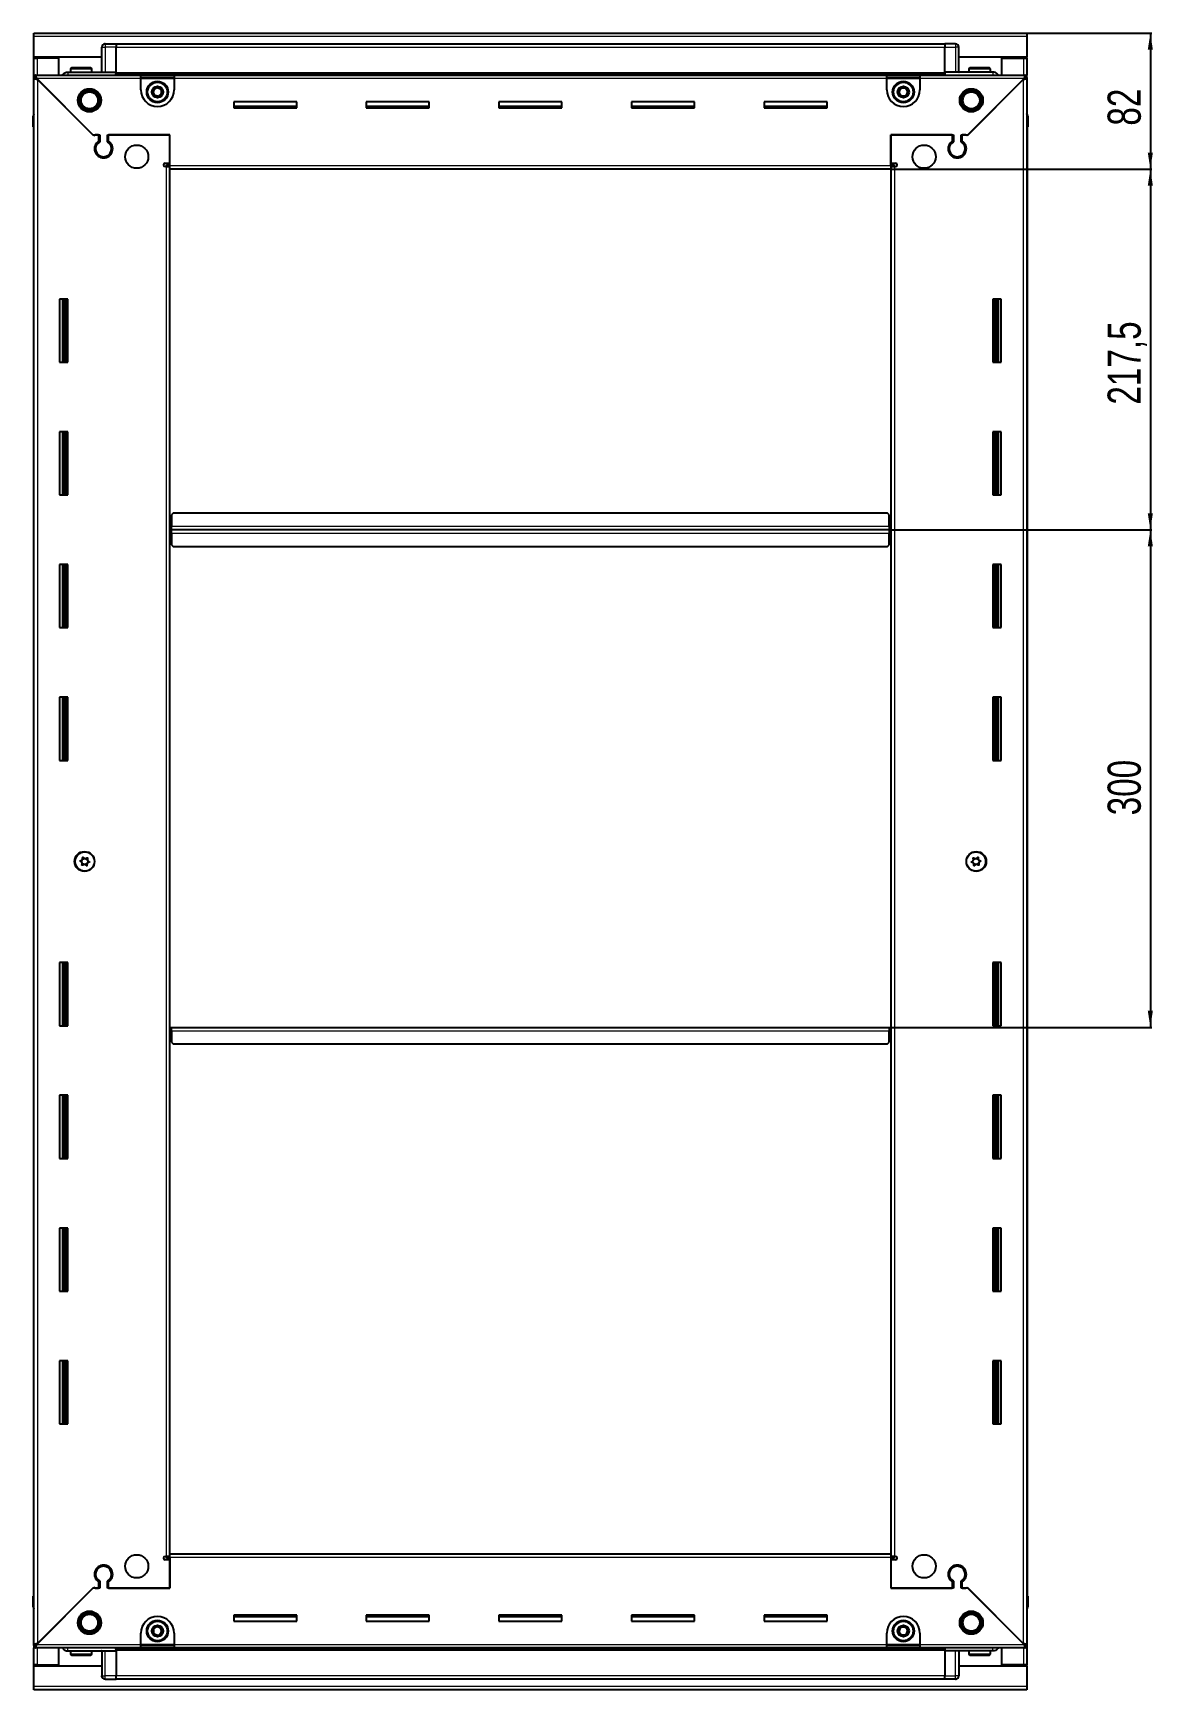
# Model space of a CAD drawing. Header units: millimetres. Extents: x 877 to 3916, y -934 to 1780.
# Drawn here: x 3241 to 3916, y 649 to 1648 of the extents above; entities that cross this region are included whole.
import ezdxf

# ---------------------------------------------------------------- set-up
doc = ezdxf.new("R2010")
doc.units = ezdxf.units.MM
doc.layers.add('FORMAT', color=7, linetype='Continuous')
doc.styles.add('SLDTEXTSTYLE0', font='TXT', dxfattribs={"width": 0.75})
doc.dimstyles.new('SLDDIMSTYLE0', dxfattribs={"dimtxt": 20, "dimasz": 10, "dimexe": 0, "dimexo": 0.0625, "dimgap": 5, "dimtad": 2, "dimdec": 1, "dimrnd": 1e-09, "dimzin": 12, "dimdsep": 46, "dimtxsty": 'SLDTEXTSTYLE0', "dimsah": 1, "dimcen": 0.09, "dimadec": 0, "dimazin": 3, "dimtfac": 1, "dimtofl": 0, "dimtmove": 0, "dimatfit": 3, "dimfxl": 0, "dimfrac": 2, "dimtolj": 1, "dimtzin": 12, "dimarcsym": 0})

# ---------------------------------------------------------------- blocks, each defined once
blk = doc.blocks.new('_D_6')
at = {"layer": 'FORMAT'}
for p, q in [((3840.02, 1647.66), (3915.51, 1647.66)), ((3914.51, 1647.66), (3914.51, 1565.66)), ((3758.02, 1565.66), (3915.51, 1565.66))]:
    blk.add_line(p, q, dxfattribs=at)
for points in [[(3914.51, 1647.66), (3912.97, 1637.66), (3916.05, 1637.66)], [(3914.51, 1565.66), (3916.05, 1575.66), (3912.97, 1575.66)]]:
    blk.add_solid(points, dxfattribs=at)
at = {"layer": 'FORMAT', "insert": (3888.73, 1591.88), "char_height": 20, "attachment_point": 1, "rotation": 90, "style": 'SLDTEXTSTYLE0'}
blk.add_mtext('82', dxfattribs=at)
blk = doc.blocks.new('_D_7')
at = {"layer": 'FORMAT'}
for p, q in [((3758.02, 1565.66), (3915.51, 1565.66)), ((3914.51, 1565.66), (3914.51, 1348.16)), ((3757.02, 1348.16), (3915.51, 1348.16))]:
    blk.add_line(p, q, dxfattribs=at)
for points in [[(3914.51, 1565.66), (3912.97, 1555.66), (3916.05, 1555.66)], [(3914.51, 1348.16), (3916.05, 1358.16), (3912.97, 1358.16)]]:
    blk.add_solid(points, dxfattribs=at)
at = {"layer": 'FORMAT', "insert": (3888.73, 1423.66), "char_height": 20, "attachment_point": 1, "rotation": 90, "style": 'SLDTEXTSTYLE0'}
blk.add_mtext('217,5', dxfattribs=at)
blk = doc.blocks.new('_D_8')
at = {"layer": 'FORMAT'}
for p, q in [((3757.02, 1348.16), (3915.51, 1348.16)), ((3914.51, 1348.16), (3914.51, 1048.16)), ((3757.02, 1048.16), (3915.51, 1048.16))]:
    blk.add_line(p, q, dxfattribs=at)
for points in [[(3914.51, 1348.16), (3912.97, 1338.16), (3916.05, 1338.16)], [(3914.51, 1048.16), (3916.05, 1058.16), (3912.97, 1058.16)]]:
    blk.add_solid(points, dxfattribs=at)
at = {"layer": 'FORMAT', "insert": (3888.73, 1175.99), "char_height": 20, "attachment_point": 1, "rotation": 90, "style": 'SLDTEXTSTYLE0'}
blk.add_mtext('300', dxfattribs=at)

msp = doc.modelspace()

# ---------------------------------------------------------------- linework, layer by layer
at = {"color": 7, "linetype": 'Continuous', "lineweight": 25}
for p, q in [((3241.01, 1647.66), (3840.01, 1647.66)), ((3241.01, 1645.56), (3241.01, 1647.66)), ((3241.01, 1633.16), (3241.01, 1645.56)), ((3282.01, 1624.16), (3282.01, 1639.16)), ((3282.68, 1640.66), (3282.68, 1640.66)), ((3284.01, 1641.16), (3290.51, 1641.16)), ((3284.01, 1641.16), (3290.51, 1641.16)), ((3290.51, 1641.16), (3290.51, 1641.16)), ((3290.51, 1641.16), (3290.51, 1641.16)), ((3290.51, 1641.16), (3290.51, 1639.16)), ((3790.51, 1641.01), (3290.51, 1641.01)), ((3290.51, 1624.16), (3290.51, 1639.16)), ((3790.51, 1641.16), (3790.51, 1641.16)), ((3797.01, 1641.16), (3790.51, 1641.16)), ((3797.01, 1641.16), (3790.51, 1641.16)), ((3790.51, 1641.16), (3790.51, 1639.16)), ((3790.51, 1624.16), (3790.51, 1639.16)), ((3799.01, 1639.16), (3799.01, 1639.16)), ((3799.01, 1624.16), (3799.01, 1639.16)), ((3840.01, 1647.66), (3840.01, 1645.56)), ((3840.01, 1645.56), (3840.01, 1633.16)), ((3282.01, 1633.16), (3241.01, 1633.16)), ((3241.01, 1632.66), (3241.01, 1633.16)), ((3241.01, 1622.41), (3241.01, 1632.66)), ((3241.01, 1632.66), (3243.11, 1632.66)), ((3242.51, 1632.66), (3242.51, 1633.16)), ((3256.01, 1632.66), (3243.11, 1632.66)), ((3256.01, 1622.41), (3256.01, 1632.66)), ((3840.01, 1633.16), (3799.01, 1633.16)), ((3825.01, 1622.41), (3825.01, 1632.66)), ((3825.01, 1632.66), (3837.91, 1632.66)), ((3837.91, 1632.66), (3840.01, 1632.66)), ((3838.51, 1632.66), (3838.51, 1633.16)), ((3840.01, 1632.66), (3840.01, 1633.16)), ((3840.01, 1632.66), (3840.01, 1622.41)), ((3241.01, 1620.91), (3241.01, 1622.41)), ((3241.01, 1622.41), (3242.01, 1622.41)), ((3241.01, 1620.41), (3241.01, 1620.91)), ((3241.01, 1620.91), (3242.01, 1620.91)), ((3241.01, 675.91), (3241.01, 1620.41)), ((3242.51, 1620.41), (3241.01, 1620.41)), ((3242.01, 1622.41), (3305.51, 1622.41)), ((3242.01, 1620.91), (3242.01, 1622.41)), ((3242.61, 1620.31), (3276.51, 1586.41)), ((3277.21, 1585.71), (3243.11, 1619.81)), ((3261.51, 1624.16), (3290.51, 1624.16)), ((3263.01, 1626.06), (3263.01, 1624.16)), ((3263.81, 1626.86), (3275.21, 1626.86)), ((3276.01, 1624.16), (3276.01, 1626.06)), ((3290.43, 1622.41), (3290.51, 1624.13)), ((3290.51, 1624.16), (3290.51, 1623.66)), ((3290.51, 1623.01), (3790.51, 1623.01)), ((3305.51, 1620.31), (3305.51, 1622.41)), ((3305.51, 1622.41), (3325.51, 1622.41)), ((3305.51, 1620.91), (3325.51, 1620.91)), ((3305.51, 1613.41), (3305.51, 1620.31)), ((3325.51, 1622.41), (3755.51, 1622.41)), ((3325.51, 1622.41), (3325.51, 1620.31)), ((3325.51, 1620.31), (3325.51, 1613.41)), ((3755.51, 1620.31), (3755.51, 1622.41)), ((3755.51, 1622.41), (3775.51, 1622.41)), ((3755.51, 1620.91), (3775.51, 1620.91)), ((3755.51, 1613.41), (3755.51, 1620.31)), ((3775.51, 1622.41), (3839.01, 1622.41)), ((3775.51, 1622.41), (3775.51, 1620.31)), ((3775.51, 1620.31), (3775.51, 1613.41)), ((3790.51, 1624.16), (3790.51, 1623.66)), ((3819.51, 1624.16), (3790.51, 1624.16)), ((3790.51, 1624.13), (3790.58, 1622.41)), ((3792.01, 1624.09), (3792.01, 1624.16)), ((3837.91, 1619.81), (3803.81, 1585.71)), ((3804.51, 1586.41), (3838.41, 1620.31)), ((3805.01, 1626.06), (3805.01, 1624.16)), ((3805.81, 1626.86), (3817.21, 1626.86)), ((3818.01, 1624.16), (3818.01, 1626.06)), ((3838.51, 1620.41), (3840.01, 1620.41)), ((3839.01, 1620.91), (3839.01, 1622.41)), ((3839.01, 1622.41), (3840.01, 1622.41)), ((3839.01, 1620.91), (3840.01, 1620.91)), ((3840.01, 1620.91), (3840.01, 1622.41)), ((3840.01, 1620.91), (3840.01, 1620.41)), ((3840.01, 1620.41), (3840.01, 675.91)), ((3399.51, 1606.16), (3361.51, 1606.16)), ((3361.51, 1606.16), (3361.51, 1602.66)), ((3399.51, 1603.41), (3361.51, 1603.41)), ((3361.51, 1602.66), (3399.51, 1602.66)), ((3399.51, 1602.66), (3399.51, 1606.16)), ((3479.51, 1606.16), (3441.51, 1606.16)), ((3441.51, 1606.16), (3441.51, 1602.66)), ((3479.51, 1603.41), (3441.51, 1603.41)), ((3441.51, 1602.66), (3479.51, 1602.66)), ((3479.51, 1602.66), (3479.51, 1606.16)), ((3559.51, 1606.16), (3521.51, 1606.16)), ((3521.51, 1606.16), (3521.51, 1602.66)), ((3559.51, 1603.41), (3521.51, 1603.41)), ((3521.51, 1602.66), (3559.51, 1602.66)), ((3559.51, 1602.66), (3559.51, 1606.16)), ((3639.51, 1606.16), (3601.51, 1606.16)), ((3601.51, 1606.16), (3601.51, 1602.66)), ((3639.51, 1603.41), (3601.51, 1603.41)), ((3601.51, 1602.66), (3639.51, 1602.66)), ((3639.51, 1602.66), (3639.51, 1606.16)), ((3719.51, 1606.16), (3681.51, 1606.16)), ((3681.51, 1606.16), (3681.51, 1602.66)), ((3719.51, 1603.41), (3681.51, 1603.41)), ((3681.51, 1602.66), (3719.51, 1602.66)), ((3719.51, 1602.66), (3719.51, 1606.16)), ((3840.01, 1598.98), (3840.01, 1598.98)), ((3240.51, 1597.66), (3240.51, 1591.16)), ((3240.51, 1591.16), (3240.51, 1597.66)), ((3240.51, 1591.16), (3240.51, 1591.16)), ((3241.01, 1591.16), (3240.51, 1591.16)), ((3240.66, 1591.16), (3240.66, 705.16)), ((3840.01, 1591.16), (3840.51, 1591.16)), ((3840.36, 705.16), (3840.36, 1591.16)), ((3840.51, 1597.66), (3840.51, 1591.16)), ((3840.51, 1591.16), (3840.51, 1597.66)), ((3840.51, 1591.16), (3840.51, 1591.16)), ((3840.51, 1591.16), (3840.51, 1591.16)), ((3276.51, 1586.41), (3280.71, 1586.41)), ((3277.91, 1586.41), (3277.21, 1585.71)), ((3280.01, 1586.41), (3277.91, 1586.41)), ((3280.01, 1586.41), (3280.01, 1582.52)), ((3280.71, 1586.41), (3280.71, 1582.12)), ((3285.31, 1586.41), (3323.01, 1586.41)), ((3285.31, 1582.12), (3285.31, 1586.41)), ((3286.01, 1582.52), (3286.01, 1586.41)), ((3323.01, 1586.41), (3286.01, 1586.41)), ((3323.01, 1567.76), (3323.01, 1586.41)), ((3323.01, 1569.16), (3323.01, 1586.41)), ((3758.01, 1586.41), (3795.71, 1586.41)), ((3758.01, 1567.76), (3758.01, 1586.41)), ((3758.01, 1586.41), (3758.01, 1569.16)), ((3795.01, 1586.41), (3758.01, 1586.41)), ((3795.01, 1586.41), (3795.01, 1582.52)), ((3795.71, 1586.41), (3795.71, 1582.12)), ((3800.31, 1586.41), (3804.51, 1586.41)), ((3800.31, 1582.12), (3800.31, 1586.41)), ((3803.11, 1586.41), (3801.01, 1586.41)), ((3801.01, 1582.52), (3801.01, 1586.41)), ((3803.81, 1585.71), (3803.11, 1586.41)), ((3281.01, 1573.55), (3281.01, 1572.79)), ((3320.16, 1569.16), (3323.01, 1569.16)), ((3758.01, 1569.16), (3760.86, 1569.16)), ((3800.01, 1573.55), (3800.01, 1572.79)), ((3320.91, 1567.16), (3320.16, 1567.16)), ((3320.91, 1567.16), (3323.01, 1567.16)), ((3323.01, 1568.16), (3321.01, 1568.16)), ((3321.01, 1568.16), (3321.01, 1567.16)), ((3323.01, 1565.66), (3323.01, 1567.76)), ((3758.01, 1565.66), (3323.01, 1565.66)), ((3323.01, 730.66), (3323.01, 1565.66)), ((3760.01, 1568.16), (3758.01, 1568.16)), ((3758.01, 1567.76), (3758.01, 1565.66)), ((3758.01, 1567.16), (3760.11, 1567.16)), ((3758.01, 1565.66), (3758.01, 730.66)), ((3760.01, 1567.16), (3760.01, 1568.16)), ((3760.86, 1567.16), (3760.11, 1567.16)), ((3261.51, 1487.16), (3256.51, 1487.16)), ((3256.51, 1487.16), (3256.51, 1449.16)), ((3258.66, 1449.16), (3258.66, 1487.16)), ((3260.45, 1449.16), (3260.45, 1487.16)), ((3260.48, 1449.16), (3260.48, 1487.16)), ((3261.51, 1449.16), (3261.51, 1487.16)), ((3819.51, 1487.16), (3819.51, 1449.16)), ((3824.51, 1487.16), (3819.51, 1487.16)), ((3820.53, 1487.16), (3820.53, 1449.16)), ((3820.56, 1487.16), (3820.56, 1449.16)), ((3822.36, 1487.16), (3822.36, 1449.16)), ((3824.51, 1449.16), (3824.51, 1487.16)), ((3256.51, 1449.16), (3261.51, 1449.16)), ((3819.51, 1449.16), (3824.51, 1449.16)), ((3261.51, 1407.16), (3256.51, 1407.16)), ((3256.51, 1407.16), (3256.51, 1369.16)), ((3258.66, 1369.16), (3258.66, 1407.16)), ((3260.45, 1369.16), (3260.45, 1407.16)), ((3260.48, 1369.16), (3260.48, 1407.16)), ((3261.51, 1369.16), (3261.51, 1407.16)), ((3819.51, 1407.16), (3819.51, 1369.16)), ((3824.51, 1407.16), (3819.51, 1407.16)), ((3820.53, 1407.16), (3820.53, 1369.16)), ((3820.56, 1407.16), (3820.56, 1369.16)), ((3822.36, 1407.16), (3822.36, 1369.16)), ((3824.51, 1369.16), (3824.51, 1407.16)), ((3256.51, 1369.16), (3261.51, 1369.16)), ((3819.51, 1369.16), (3824.51, 1369.16)), ((3324.01, 1351.01), (3323.76, 1351.01)), ((3323.76, 1351.01), (3323.76, 1348.16)), ((3325.01, 1358.16), (3324.01, 1357.16)), ((3324.01, 1357.16), (3324.01, 1350.26)), ((3324.01, 1348.16), (3324.01, 1350.26)), ((3756.01, 1358.16), (3325.01, 1358.16)), ((3757.01, 1357.16), (3756.01, 1358.16)), ((3757.01, 1350.26), (3757.01, 1357.16)), ((3757.26, 1351.01), (3757.01, 1351.01)), ((3757.01, 1350.26), (3757.01, 1348.16)), ((3757.26, 1348.16), (3757.26, 1351.01)), ((3323.76, 1348.16), (3323.01, 1348.16)), ((3323.76, 1348.16), (3323.76, 1345.31)), ((3323.76, 1345.31), (3324.01, 1345.31)), ((3324.01, 1346.06), (3324.01, 1348.16)), ((3757.01, 1348.16), (3324.01, 1348.16)), ((3324.01, 1346.06), (3324.01, 1339.16)), ((3324.01, 1339.16), (3325.01, 1338.16)), ((3756.01, 1338.16), (3757.01, 1339.16)), ((3757.01, 1348.16), (3757.01, 1346.06)), ((3757.01, 1339.16), (3757.01, 1346.06)), ((3757.01, 1345.31), (3757.26, 1345.31)), ((3757.26, 1345.31), (3757.26, 1348.16)), ((3758.01, 1348.16), (3757.26, 1348.16)), ((3325.01, 1338.16), (3756.01, 1338.16)), ((3261.51, 1327.16), (3256.51, 1327.16)), ((3256.51, 1327.16), (3256.51, 1289.16)), ((3258.66, 1289.16), (3258.66, 1327.16)), ((3260.45, 1289.16), (3260.45, 1327.16)), ((3260.48, 1289.16), (3260.48, 1327.16)), ((3261.51, 1289.16), (3261.51, 1327.16)), ((3819.51, 1327.16), (3819.51, 1289.16)), ((3824.51, 1327.16), (3819.51, 1327.16)), ((3820.53, 1327.16), (3820.53, 1289.16)), ((3820.56, 1327.16), (3820.56, 1289.16)), ((3822.36, 1327.16), (3822.36, 1289.16)), ((3824.51, 1289.16), (3824.51, 1327.16)), ((3256.51, 1289.16), (3261.51, 1289.16)), ((3819.51, 1289.16), (3824.51, 1289.16)), ((3261.51, 1247.16), (3256.51, 1247.16)), ((3256.51, 1247.16), (3256.51, 1209.16)), ((3258.66, 1209.16), (3258.66, 1247.16)), ((3260.45, 1209.16), (3260.45, 1247.16)), ((3260.48, 1209.16), (3260.48, 1247.16)), ((3261.51, 1209.16), (3261.51, 1247.16)), ((3819.51, 1247.16), (3819.51, 1209.16)), ((3824.51, 1247.16), (3819.51, 1247.16)), ((3820.53, 1247.16), (3820.53, 1209.16)), ((3820.56, 1247.16), (3820.56, 1209.16)), ((3822.36, 1247.16), (3822.36, 1209.16)), ((3824.51, 1209.16), (3824.51, 1247.16)), ((3256.51, 1209.16), (3261.51, 1209.16)), ((3819.51, 1209.16), (3824.51, 1209.16)), ((3261.51, 1087.16), (3256.51, 1087.16)), ((3256.51, 1087.16), (3256.51, 1049.16)), ((3258.66, 1049.16), (3258.66, 1087.16)), ((3260.45, 1049.16), (3260.45, 1087.16)), ((3260.48, 1049.16), (3260.48, 1087.16)), ((3261.51, 1049.16), (3261.51, 1087.16)), ((3819.51, 1087.16), (3819.51, 1049.16)), ((3824.51, 1087.16), (3819.51, 1087.16)), ((3820.53, 1087.16), (3820.53, 1049.16)), ((3820.56, 1087.16), (3820.56, 1049.16)), ((3822.36, 1087.16), (3822.36, 1049.16)), ((3824.51, 1049.16), (3824.51, 1087.16)), ((3256.51, 1049.16), (3261.51, 1049.16)), ((3819.51, 1049.16), (3824.51, 1049.16)), ((3323.01, 1048.16), (3323.76, 1048.16)), ((3323.76, 1048.16), (3323.76, 1045.31)), ((3323.76, 1045.31), (3324.01, 1045.31)), ((3324.01, 1048.16), (3757.01, 1048.16)), ((3324.01, 1046.06), (3324.01, 1048.16)), ((3324.01, 1046.06), (3324.01, 1039.16)), ((3324.01, 1039.16), (3325.01, 1038.16)), ((3756.01, 1038.16), (3757.01, 1039.16)), ((3757.01, 1048.16), (3757.01, 1046.06)), ((3757.01, 1039.16), (3757.01, 1046.06)), ((3757.01, 1045.31), (3757.26, 1045.31)), ((3757.26, 1045.31), (3757.26, 1048.16)), ((3757.26, 1048.16), (3758.01, 1048.16)), ((3325.01, 1038.16), (3756.01, 1038.16)), ((3261.51, 1007.16), (3256.51, 1007.16)), ((3256.51, 1007.16), (3256.51, 969.16)), ((3258.66, 969.16), (3258.66, 1007.16)), ((3260.45, 969.16), (3260.45, 1007.16)), ((3260.48, 969.16), (3260.48, 1007.16)), ((3261.51, 969.16), (3261.51, 1007.16)), ((3819.51, 1007.16), (3819.51, 969.16)), ((3824.51, 1007.16), (3819.51, 1007.16)), ((3820.53, 1007.16), (3820.53, 969.16)), ((3820.56, 1007.16), (3820.56, 969.16)), ((3822.36, 1007.16), (3822.36, 969.16)), ((3824.51, 969.16), (3824.51, 1007.16)), ((3256.51, 969.16), (3261.51, 969.16)), ((3819.51, 969.16), (3824.51, 969.16)), ((3261.51, 927.16), (3256.51, 927.16)), ((3256.51, 927.16), (3256.51, 889.16)), ((3258.66, 889.16), (3258.66, 927.16)), ((3260.45, 889.16), (3260.45, 927.16)), ((3260.48, 889.16), (3260.48, 927.16)), ((3261.51, 889.16), (3261.51, 927.16)), ((3819.51, 927.16), (3819.51, 889.16)), ((3824.51, 927.16), (3819.51, 927.16)), ((3820.53, 927.16), (3820.53, 889.16)), ((3820.56, 927.16), (3820.56, 889.16)), ((3822.36, 927.16), (3822.36, 889.16)), ((3824.51, 889.16), (3824.51, 927.16)), ((3256.51, 889.16), (3261.51, 889.16)), ((3819.51, 889.16), (3824.51, 889.16)), ((3261.51, 847.16), (3256.51, 847.16)), ((3256.51, 847.16), (3256.51, 809.16)), ((3258.66, 809.16), (3258.66, 847.16)), ((3260.45, 809.16), (3260.45, 847.16)), ((3260.48, 809.16), (3260.48, 847.16)), ((3261.51, 809.16), (3261.51, 847.16)), ((3819.51, 847.16), (3819.51, 809.16)), ((3824.51, 847.16), (3819.51, 847.16)), ((3820.53, 847.16), (3820.53, 809.16)), ((3820.56, 847.16), (3820.56, 809.16)), ((3822.36, 847.16), (3822.36, 809.16)), ((3824.51, 809.16), (3824.51, 847.16)), ((3256.51, 809.16), (3261.51, 809.16)), ((3819.51, 809.16), (3824.51, 809.16)), ((3323.01, 728.56), (3323.01, 730.66)), ((3323.01, 730.66), (3758.01, 730.66)), ((3758.01, 730.66), (3758.01, 728.56)), ((3281.01, 723.53), (3281.01, 722.77)), ((3320.16, 729.16), (3320.91, 729.16)), ((3323.01, 727.16), (3320.16, 727.16)), ((3323.01, 729.16), (3320.91, 729.16)), ((3321.01, 729.16), (3321.01, 728.16)), ((3321.01, 728.16), (3323.01, 728.16)), ((3323.01, 728.56), (3323.01, 709.91)), ((3323.01, 709.91), (3323.01, 727.16)), ((3760.11, 729.16), (3758.01, 729.16)), ((3758.01, 728.56), (3758.01, 709.91)), ((3758.01, 728.16), (3760.01, 728.16)), ((3758.01, 727.16), (3758.01, 709.91)), ((3760.86, 727.16), (3758.01, 727.16)), ((3760.01, 728.16), (3760.01, 729.16)), ((3760.11, 729.16), (3760.86, 729.16)), ((3800.01, 723.53), (3800.01, 722.77)), ((3276.51, 709.91), (3242.61, 676.01)), ((3243.11, 676.51), (3277.21, 710.61)), ((3280.71, 709.91), (3276.51, 709.91)), ((3277.21, 710.61), (3277.91, 709.91)), ((3277.91, 709.91), (3280.01, 709.91)), ((3280.01, 713.8), (3280.01, 709.91)), ((3280.71, 714.2), (3280.71, 709.91)), ((3285.31, 709.91), (3285.31, 714.2)), ((3323.01, 709.91), (3285.31, 709.91)), ((3286.01, 709.91), (3286.01, 713.8)), ((3286.01, 709.91), (3323.01, 709.91)), ((3795.71, 709.91), (3758.01, 709.91)), ((3758.01, 709.91), (3795.01, 709.91)), ((3795.01, 713.8), (3795.01, 709.91)), ((3795.71, 714.2), (3795.71, 709.91)), ((3800.31, 709.91), (3800.31, 714.2)), ((3804.51, 709.91), (3800.31, 709.91)), ((3801.01, 709.91), (3801.01, 713.8)), ((3801.01, 709.91), (3803.11, 709.91)), ((3803.11, 709.91), (3803.81, 710.61)), ((3803.81, 710.61), (3837.91, 676.51)), ((3838.41, 676.01), (3804.51, 709.91)), ((3240.51, 705.16), (3240.51, 705.16)), ((3240.51, 698.66), (3240.51, 705.16)), ((3240.51, 705.16), (3240.51, 705.16)), ((3240.51, 705.16), (3240.51, 698.66)), ((3241.01, 705.16), (3240.51, 705.16)), ((3840.01, 705.16), (3840.51, 705.16)), ((3840.51, 705.16), (3840.51, 705.16)), ((3840.51, 698.66), (3840.51, 705.16)), ((3840.51, 705.16), (3840.51, 698.66)), ((3241.01, 697.34), (3241.01, 697.34)), ((3399.51, 693.66), (3361.51, 693.66)), ((3361.51, 693.66), (3361.51, 690.16)), ((3361.51, 692.91), (3399.51, 692.91)), ((3361.51, 690.16), (3399.51, 690.16)), ((3399.51, 690.16), (3399.51, 693.66)), ((3479.51, 693.66), (3441.51, 693.66)), ((3441.51, 693.66), (3441.51, 690.16)), ((3441.51, 692.91), (3479.51, 692.91)), ((3441.51, 690.16), (3479.51, 690.16)), ((3479.51, 690.16), (3479.51, 693.66)), ((3559.51, 693.66), (3521.51, 693.66)), ((3521.51, 693.66), (3521.51, 690.16)), ((3521.51, 692.91), (3559.51, 692.91)), ((3521.51, 690.16), (3559.51, 690.16)), ((3559.51, 690.16), (3559.51, 693.66)), ((3639.51, 693.66), (3601.51, 693.66)), ((3601.51, 693.66), (3601.51, 690.16)), ((3601.51, 692.91), (3639.51, 692.91)), ((3601.51, 690.16), (3639.51, 690.16)), ((3639.51, 690.16), (3639.51, 693.66)), ((3719.51, 693.66), (3681.51, 693.66)), ((3681.51, 693.66), (3681.51, 690.16)), ((3681.51, 692.91), (3719.51, 692.91)), ((3681.51, 690.16), (3719.51, 690.16)), ((3719.51, 690.16), (3719.51, 693.66)), ((3305.51, 676.01), (3305.51, 682.91)), ((3325.51, 682.91), (3325.51, 676.01)), ((3755.51, 676.01), (3755.51, 682.91)), ((3775.51, 682.91), (3775.51, 676.01)), ((3241.01, 675.41), (3241.01, 675.91)), ((3242.51, 675.91), (3241.01, 675.91)), ((3241.01, 675.41), (3241.01, 673.91)), ((3242.01, 675.41), (3241.01, 675.41)), ((3241.01, 663.66), (3241.01, 673.91)), ((3242.01, 673.91), (3241.01, 673.91)), ((3242.01, 675.41), (3242.01, 673.91)), ((3305.51, 673.91), (3242.01, 673.91)), ((3256.01, 663.66), (3256.01, 673.91)), ((3261.51, 672.16), (3290.51, 672.16)), ((3263.01, 672.16), (3263.01, 670.26)), ((3267.58, 669.46), (3263.81, 669.46)), ((3275.21, 669.46), (3267.58, 669.46)), ((3276.01, 670.26), (3276.01, 672.16)), ((3282.01, 672.16), (3282.01, 657.16)), ((3289.01, 672.22), (3289.01, 672.16)), ((3290.51, 672.19), (3290.43, 673.91)), ((3790.51, 673.31), (3290.51, 673.31)), ((3290.51, 672.16), (3290.51, 672.66)), ((3290.51, 672.16), (3290.51, 657.16)), ((3305.51, 673.91), (3305.51, 676.01)), ((3325.51, 675.41), (3305.51, 675.41)), ((3325.51, 673.91), (3305.51, 673.91)), ((3325.51, 676.01), (3325.51, 673.91)), ((3755.51, 673.91), (3325.51, 673.91)), ((3755.51, 673.91), (3755.51, 676.01)), ((3775.51, 675.41), (3755.51, 675.41)), ((3775.51, 673.91), (3755.51, 673.91)), ((3775.51, 676.01), (3775.51, 673.91)), ((3839.01, 673.91), (3775.51, 673.91)), ((3790.58, 673.91), (3790.51, 672.19)), ((3790.51, 672.16), (3790.51, 672.66)), ((3819.51, 672.16), (3790.51, 672.16)), ((3790.51, 672.16), (3790.51, 657.16)), ((3799.01, 672.16), (3799.01, 657.16)), ((3805.01, 672.16), (3805.01, 670.26)), ((3812.8, 669.46), (3805.81, 669.46)), ((3817.21, 669.46), (3812.8, 669.46)), ((3818.01, 670.26), (3818.01, 672.16)), ((3825.01, 663.66), (3825.01, 673.91)), ((3838.51, 675.91), (3840.01, 675.91)), ((3839.01, 675.41), (3839.01, 673.91)), ((3840.01, 675.41), (3839.01, 675.41)), ((3840.01, 673.91), (3839.01, 673.91)), ((3840.01, 675.91), (3840.01, 675.41)), ((3840.01, 675.41), (3840.01, 673.91)), ((3840.01, 673.91), (3840.01, 663.66)), ((3243.11, 663.66), (3241.01, 663.66)), ((3241.01, 663.16), (3241.01, 663.66)), ((3241.01, 650.76), (3241.01, 663.16)), ((3241.01, 663.16), (3282.01, 663.16)), ((3242.51, 663.16), (3242.51, 663.66)), ((3243.11, 663.66), (3256.01, 663.66)), ((3799.01, 663.16), (3840.01, 663.16)), ((3837.91, 663.66), (3825.01, 663.66)), ((3840.01, 663.66), (3837.91, 663.66)), ((3838.51, 663.16), (3838.51, 663.66)), ((3840.01, 663.16), (3840.01, 663.66)), ((3840.01, 663.16), (3840.01, 650.76)), ((3241.01, 648.66), (3241.01, 650.76)), ((3282.01, 657.16), (3282.01, 657.16)), ((3284.01, 655.16), (3290.51, 655.16)), ((3284.01, 655.16), (3290.51, 655.16)), ((3290.51, 655.16), (3290.51, 657.16)), ((3290.51, 655.31), (3790.51, 655.31)), ((3290.51, 655.16), (3290.51, 655.16)), ((3790.51, 655.16), (3790.51, 657.16)), ((3790.51, 655.16), (3790.51, 655.16)), ((3797.01, 655.16), (3790.51, 655.16)), ((3790.51, 655.16), (3790.51, 655.16)), ((3797.01, 655.16), (3790.51, 655.16)), ((3798.33, 655.66), (3798.33, 655.66)), ((3840.01, 650.76), (3840.01, 648.66)), ((3840.01, 648.66), (3241.01, 648.66))]:
    msp.add_line(p, q, dxfattribs=at)
at = {"color": 8, "linetype": 'Continuous', "lineweight": 18}
for p, q in [((3840.01, 1645.56), (3241.01, 1645.56)), ((3282.01, 1639.16), (3284.01, 1639.16)), ((3284.01, 1641.16), (3284.01, 1639.16)), ((3284.01, 1639.16), (3284.01, 1624.16)), ((3290.51, 1639.16), (3284.01, 1639.16)), ((3790.51, 1639.01), (3290.51, 1639.01)), ((3790.51, 1639.16), (3797.01, 1639.16)), ((3797.01, 1641.16), (3797.01, 1639.16)), ((3797.01, 1639.16), (3797.01, 1624.16)), ((3799.01, 1639.16), (3797.01, 1639.16)), ((3243.11, 1632.66), (3243.11, 1633.16)), ((3243.11, 1622.41), (3243.11, 1632.66)), ((3837.91, 1633.16), (3837.91, 1632.66)), ((3837.91, 1632.66), (3837.91, 1622.41)), ((3305.51, 1620.31), (3242.61, 1620.31)), ((3243.11, 1619.81), (3243.11, 676.51)), ((3263.01, 1626.06), (3276.01, 1626.06)), ((3790.51, 1623.66), (3290.51, 1623.66)), ((3790.51, 1622.42), (3290.51, 1622.42)), ((3305.51, 1620.31), (3325.51, 1620.31)), ((3755.51, 1620.31), (3325.51, 1620.31)), ((3755.51, 1620.31), (3775.51, 1620.31)), ((3838.41, 1620.31), (3775.51, 1620.31)), ((3805.01, 1626.06), (3818.01, 1626.06)), ((3837.91, 676.51), (3837.91, 1619.81)), ((3241.01, 1597.66), (3240.51, 1597.66)), ((3840.01, 1597.66), (3840.51, 1597.66)), ((3320.91, 729.16), (3320.91, 1567.16)), ((3323.01, 1567.76), (3758.01, 1567.76)), ((3760.11, 1567.16), (3760.11, 729.16)), ((3258.01, 1487.16), (3258.01, 1449.16)), ((3259.24, 1487.16), (3259.24, 1449.16)), ((3821.77, 1449.16), (3821.77, 1487.16)), ((3823.01, 1449.16), (3823.01, 1487.16)), ((3258.01, 1407.16), (3258.01, 1369.16)), ((3259.24, 1407.16), (3259.24, 1369.16)), ((3821.77, 1369.16), (3821.77, 1407.16)), ((3823.01, 1369.16), (3823.01, 1407.16)), ((3757.01, 1350.26), (3324.01, 1350.26)), ((3324.01, 1346.06), (3757.01, 1346.06)), ((3258.01, 1327.16), (3258.01, 1289.16)), ((3259.24, 1327.16), (3259.24, 1289.16)), ((3821.77, 1289.16), (3821.77, 1327.16)), ((3823.01, 1289.16), (3823.01, 1327.16)), ((3258.01, 1247.16), (3258.01, 1209.16)), ((3259.24, 1247.16), (3259.24, 1209.16)), ((3821.77, 1209.16), (3821.77, 1247.16)), ((3823.01, 1209.16), (3823.01, 1247.16)), ((3258.01, 1087.16), (3258.01, 1049.16)), ((3259.24, 1087.16), (3259.24, 1049.16)), ((3821.77, 1049.16), (3821.77, 1087.16)), ((3823.01, 1049.16), (3823.01, 1087.16)), ((3324.01, 1046.06), (3757.01, 1046.06)), ((3258.01, 1007.16), (3258.01, 969.16)), ((3259.24, 1007.16), (3259.24, 969.16)), ((3821.77, 969.16), (3821.77, 1007.16)), ((3823.01, 969.16), (3823.01, 1007.16)), ((3258.01, 927.16), (3258.01, 889.16)), ((3259.24, 927.16), (3259.24, 889.16)), ((3821.77, 889.16), (3821.77, 927.16)), ((3823.01, 889.16), (3823.01, 927.16)), ((3258.01, 847.16), (3258.01, 809.16)), ((3259.24, 847.16), (3259.24, 809.16)), ((3821.77, 809.16), (3821.77, 847.16)), ((3823.01, 809.16), (3823.01, 847.16)), ((3758.01, 728.56), (3323.01, 728.56)), ((3241.01, 698.66), (3240.51, 698.66)), ((3840.01, 698.66), (3840.51, 698.66)), ((3242.61, 676.01), (3305.51, 676.01)), ((3243.11, 663.66), (3243.11, 673.91)), ((3267.31, 670.26), (3263.01, 670.26)), ((3276.01, 670.26), (3267.31, 670.26)), ((3284.01, 657.16), (3284.01, 672.16)), ((3290.51, 673.89), (3790.51, 673.89)), ((3290.51, 672.66), (3790.51, 672.66)), ((3325.51, 676.01), (3305.51, 676.01)), ((3325.51, 676.01), (3755.51, 676.01)), ((3775.51, 676.01), (3755.51, 676.01)), ((3775.51, 676.01), (3838.41, 676.01)), ((3797.01, 657.16), (3797.01, 672.16)), ((3812.98, 670.26), (3805.01, 670.26)), ((3818.01, 670.26), (3812.98, 670.26)), ((3837.91, 673.91), (3837.91, 663.66)), ((3243.11, 663.16), (3243.11, 663.66)), ((3837.91, 663.66), (3837.91, 663.16)), ((3840.01, 650.76), (3241.01, 650.76)), ((3282.01, 657.16), (3284.01, 657.16)), ((3290.51, 657.16), (3284.01, 657.16)), ((3284.01, 655.16), (3284.01, 657.16)), ((3290.51, 657.31), (3790.51, 657.31)), ((3790.51, 657.16), (3797.01, 657.16)), ((3799.01, 657.16), (3797.01, 657.16)), ((3797.01, 655.16), (3797.01, 657.16))]:
    msp.add_line(p, q, dxfattribs=at)
at = {"color": 7, "linetype": 'Continuous', "lineweight": 25, "flags": 128}
msp.add_lwpolyline([(3282.15, 656.41), (3282.04, 656.77), (3282.01, 657.16)], dxfattribs=at)
at = {"color": 7, "linetype": 'Continuous', "lineweight": 25}
for centre, radius in [((3315.51, 1612.16), 6.5), ((3765.51, 1612.16), 6.5), ((3274.51, 1607.16), 7), ((3274.51, 1607.16), 6.02), ((3274.51, 1607.16), 5.1), ((3315.51, 1612.16), 3.46), ((3765.51, 1612.16), 3.46), ((3806.51, 1607.16), 7), ((3806.51, 1607.16), 6.03), ((3806.51, 1607.16), 5.1), ((3303.01, 1573.16), 7), ((3778.01, 1573.16), 7), ((3271.51, 1148.16), 6), ((3271.66, 1148.16), 5.79), ((3271.66, 1148.16), 1.85), ((3809.51, 1148.16), 6), ((3809.36, 1148.16), 5.79), ((3809.36, 1148.16), 1.85), ((3303.01, 723.16), 7), ((3778.01, 723.16), 7), ((3274.51, 689.16), 7), ((3274.51, 689.16), 6.03), ((3274.51, 689.16), 5.1), ((3315.51, 684.16), 6.5), ((3765.51, 684.16), 6.5), ((3806.51, 689.16), 7), ((3806.51, 689.16), 6.02), ((3806.51, 689.16), 5.1), ((3315.51, 684.16), 3.46), ((3765.51, 684.16), 3.46)]:
    msp.add_circle(centre, radius, dxfattribs=at)
at = {"color": 8, "linetype": 'Continuous', "lineweight": 18}
for centre in [(3315.51, 1612.16), (3765.51, 1612.16), (3315.51, 684.16), (3765.51, 684.16)]:
    msp.add_circle(centre, 5.7, dxfattribs=at)
at = {"color": 7, "linetype": 'Continuous', "lineweight": 25}
for centre, radius, start, end in [((3284.01, 1639.16), 2, 90, 180), ((3284.01, 1639.16), 2, 123.94202, 131.40962), ((3284.01, 1639.16), 2, 90, 108.58003), ((3797.01, 1639.16), 2, 0, 90), ((3263.81, 1626.06), 0.8, 90, 180), ((3275.21, 1626.06), 0.8, 0, 90), ((3281.81, 1624.36), 0.2, 270, 0), ((3799.21, 1624.36), 0.2, 180, 270), ((3805.81, 1626.06), 0.8, 90, 180), ((3817.21, 1626.06), 0.8, 0, 90), ((3315.51, 1613.41), 10, 180, 270), ((3315.51, 1612.16), 2.5, 134.01559, 194.01559), ((3315.51, 1612.16), 2.5, 194.01559, 254.01559), ((3315.51, 1612.16), 2.5, 74.01559, 134.01559), ((3315.51, 1612.16), 2.5, 254.01559, 314.01559), ((3315.51, 1613.41), 10, 270, 0), ((3315.51, 1612.16), 2.5, 14.01559, 74.01559), ((3315.51, 1612.16), 2.5, 314.01559, 14.01559), ((3765.51, 1613.41), 10, 180, 270), ((3765.51, 1612.16), 2.5, 160.11158, 220.11158), ((3765.51, 1612.16), 2.5, 100.11158, 160.11158), ((3765.51, 1612.16), 2.5, 220.11158, 280.11158), ((3765.51, 1612.16), 2.5, 40.11158, 100.11158), ((3765.51, 1613.41), 10, 270, 0), ((3765.51, 1612.16), 2.5, 280.11158, 340.11158), ((3765.51, 1612.16), 2.5, 340.11158, 40.11158), ((3242.51, 1597.66), 2, 138.59038, 180), ((3838.51, 1597.66), 2, 33.94202, 41.40962), ((3838.51, 1597.66), 2, 0, 41.40962), ((3838.51, 1597.66), 2, 360, 18.58003), ((3283.01, 1577.91), 5.5, 123.05573, 56.94427), ((3283.01, 1577.91), 4.8, 118.63099, 61.36901), ((3798.01, 1577.91), 5.5, 123.05573, 56.94427), ((3798.01, 1577.91), 4.8, 118.63099, 61.36901), ((3320.16, 1568.16), 1, 90, 270), ((3760.86, 1568.16), 1, 270, 90), ((3283.01, 718.41), 5.5, 303.05573, 236.94427), ((3283.01, 718.41), 4.8, 298.63099, 241.36901), ((3320.16, 728.16), 1, 90, 270), ((3760.86, 728.16), 1, 270, 90), ((3798.01, 718.41), 5.5, 303.05573, 236.94427), ((3798.01, 718.41), 4.8, 298.63099, 241.36901), ((3242.51, 698.66), 2, 180, 221.39416), ((3315.51, 682.91), 10, 90, 180), ((3315.51, 682.91), 10, 0, 90), ((3765.51, 682.91), 10, 90, 180), ((3765.51, 682.91), 10, 0, 90), ((3838.51, 698.66), 2, 318.59038, 0), ((3315.51, 684.16), 2.5, 127.47401, 187.47401), ((3315.51, 684.16), 2.5, 187.47401, 247.47401), ((3315.51, 684.16), 2.5, 67.47401, 127.47401), ((3315.51, 684.16), 2.5, 247.47401, 307.47401), ((3315.51, 684.16), 2.5, 7.47401, 67.47401), ((3315.51, 684.16), 2.5, 307.47401, 7.47401), ((3765.51, 684.16), 2.5, 147.04236, 207.04236), ((3765.51, 684.16), 2.5, 207.04236, 267.04236), ((3765.51, 684.16), 2.5, 87.04236, 147.04236), ((3765.51, 684.16), 2.5, 267.04236, 327.04236), ((3765.51, 684.16), 2.5, 27.04236, 87.04236), ((3765.51, 684.16), 2.5, 327.04236, 27.04236), ((3263.81, 670.26), 0.8, 180, 270), ((3275.21, 670.26), 0.8, 270, 360), ((3281.81, 671.96), 0.2, 0, 90), ((3799.21, 671.96), 0.2, 90, 180), ((3805.81, 670.26), 0.8, 180, 270), ((3817.21, 670.26), 0.8, 270, 360), ((3284.01, 657.16), 2, 180, 270), ((3797.01, 657.16), 2, 270, 0), ((3797.01, 657.16), 2, 270, 288.58003), ((3797.01, 657.16), 2, 303.94202, 311.40962)]:
    msp.add_arc(centre, radius, start, end, dxfattribs=at)
for points, knots in [([(3241.01, 1620.41), (3241.03, 1620.36), (3241.08, 1620.27), (3241.48, 1620.14), (3242.04, 1620.01), (3242.62, 1619.9), (3242.98, 1619.83), (3243.11, 1619.81)], [0, 0, 0, 0, 0.2302553, 0.4485219, 0.6667858, 0.8850496, 1, 1, 1, 1]), ([(3242.61, 1620.31), (3242.56, 1620.56), (3242.47, 1621.06), (3242.34, 1621.7), (3242.21, 1622.16), (3242.1, 1622.38), (3242.03, 1622.4), (3242.01, 1622.41)], [0, 0, 0, 0, 0.230255, 0.448522, 0.666786, 0.88505, 1, 1, 1, 1]), ([(3258.29, 1622.41), (3258.41, 1622.61), (3258.8, 1623.26), (3259.95, 1623.97), (3260.99, 1624.09), (3261.51, 1624.16)], [0, 0, 0, 0, 0.18225, 0.591125, 1, 1, 1, 1]), ([(3290.51, 1624.16), (3290.51, 1624.12), (3290.51, 1624.05), (3290.51, 1623.43), (3290.51, 1622.87), (3290.51, 1622.49), (3290.51, 1622.48)], [0, 0, 0, 0, 0.3302672, 0.6605344, 0.9908016, 1, 1, 1, 1]), ([(3790.51, 1624.16), (3790.51, 1624.12), (3790.51, 1624.05), (3790.51, 1623.43), (3790.51, 1622.87), (3790.51, 1622.49), (3790.51, 1622.48)], [0, 0, 0, 0, 0.330266, 0.660532, 0.990799, 1, 1, 1, 1]), ([(3822.72, 1622.41), (3822.6, 1622.61), (3822.21, 1623.26), (3821.06, 1623.97), (3820.02, 1624.09), (3819.51, 1624.16)], [0, 0, 0, 0, 0.1822499, 0.5911249, 1, 1, 1, 1]), ([(3837.91, 1619.81), (3838.16, 1619.85), (3838.65, 1619.94), (3839.29, 1620.08), (3839.76, 1620.21), (3839.98, 1620.32), (3840, 1620.39), (3840.01, 1620.41)], [0, 0, 0, 0, 0.230255, 0.448522, 0.666786, 0.88505, 1, 1, 1, 1]), ([(3839.01, 1622.41), (3838.96, 1622.38), (3838.87, 1622.33), (3838.74, 1621.94), (3838.61, 1621.38), (3838.5, 1620.8), (3838.43, 1620.43), (3838.41, 1620.31)], [0, 0, 0, 0, 0.2302553, 0.4485219, 0.6667858, 0.8850496, 1, 1, 1, 1]), ([(3312.73, 1612.95), (3313.1, 1613.31), (3313.8, 1613.98), (3314.49, 1614.65), (3314.81, 1614.96)], [0, 0, 0, 0, 0.534686, 1, 1, 1, 1]), ([(3313.43, 1610.15), (3313.35, 1610.49), (3313.15, 1611.29), (3312.91, 1612.25), (3312.76, 1612.83), (3312.73, 1612.95)], [0, 0, 0, 0, 0.362901, 0.866875, 1, 1, 1, 1]), ([(3316.21, 1609.36), (3315.71, 1609.5), (3314.78, 1609.77), (3313.86, 1610.03), (3313.43, 1610.15)], [0, 0, 0, 0, 0.534686, 1, 1, 1, 1]), ([(3314.81, 1614.96), (3315.3, 1614.82), (3316.23, 1614.55), (3317.15, 1614.29), (3317.58, 1614.16)], [0, 0, 0, 0, 0.534686, 1, 1, 1, 1]), ([(3318.28, 1611.36), (3317.91, 1611.01), (3317.22, 1610.34), (3316.53, 1609.67), (3316.21, 1609.36)], [0, 0, 0, 0, 0.534686, 1, 1, 1, 1]), ([(3317.58, 1614.16), (3317.61, 1614.04), (3317.76, 1613.46), (3318, 1612.5), (3318.2, 1611.7), (3318.28, 1611.36)], [0, 0, 0, 0, 0.133125, 0.637099, 1, 1, 1, 1]), ([(3762.66, 1611.65), (3762.71, 1611.77), (3762.91, 1612.33), (3763.25, 1613.27), (3763.53, 1614.04), (3763.65, 1614.37)], [0, 0, 0, 0, 0.133125, 0.637099, 1, 1, 1, 1]), ([(3764.52, 1609.44), (3764.19, 1609.84), (3763.57, 1610.58), (3762.95, 1611.31), (3762.66, 1611.65)], [0, 0, 0, 0, 0.534686, 1, 1, 1, 1]), ([(3763.65, 1614.37), (3764.15, 1614.46), (3765.1, 1614.63), (3766.05, 1614.79), (3766.49, 1614.87)], [0, 0, 0, 0, 0.534686, 1, 1, 1, 1]), ([(3767.37, 1609.95), (3766.86, 1609.86), (3765.91, 1609.69), (3764.96, 1609.52), (3764.52, 1609.44)], [0, 0, 0, 0, 0.534686, 1, 1, 1, 1]), ([(3766.49, 1614.87), (3766.82, 1614.48), (3767.44, 1613.74), (3768.06, 1613.01), (3768.35, 1612.67)], [0, 0, 0, 0, 0.534686, 1, 1, 1, 1]), ([(3768.35, 1612.67), (3768.23, 1612.34), (3767.95, 1611.57), (3767.61, 1610.63), (3767.41, 1610.07), (3767.37, 1609.95)], [0, 0, 0, 0, 0.362901, 0.866875, 1, 1, 1, 1]), ([(3273.29, 1150.43), (3273.28, 1150.44), (3273.26, 1150.45), (3273.2, 1150.45), (3273.06, 1150.41), (3272.71, 1150.23), (3272.23, 1149.99), (3271.6, 1150.03), (3271.16, 1150.3), (3270.85, 1150.54), (3270.66, 1150.68), (3270.57, 1150.72), (3270.53, 1150.72), (3270.5, 1150.71), (3270.47, 1150.69), (3270.44, 1150.63), (3270.39, 1150.36), (3270.39, 1149.89), (3270.22, 1149.2), (3269.62, 1148.81), (3269.17, 1148.66), (3268.93, 1148.53), (3268.88, 1148.48), (3268.87, 1148.45), (3268.87, 1148.42), (3268.88, 1148.38), (3268.91, 1148.35), (3268.97, 1148.29), (3269.15, 1148.16), (3269.47, 1147.95), (3269.87, 1147.62), (3270.1, 1147.03), (3270.02, 1146.5), (3269.97, 1146.11), (3269.98, 1145.96), (3270, 1145.91), (3270.02, 1145.88), (3270.06, 1145.87), (3270.11, 1145.87), (3270.25, 1145.91), (3270.6, 1146.09), (3271.08, 1146.33), (3271.71, 1146.29), (3272.15, 1146.02), (3272.46, 1145.77), (3272.65, 1145.63), (3272.74, 1145.6), (3272.78, 1145.6), (3272.82, 1145.61), (3272.84, 1145.63), (3272.87, 1145.69), (3272.92, 1145.96), (3272.92, 1146.43), (3273.1, 1147.12), (3273.7, 1147.51), (3274.15, 1147.66), (3274.38, 1147.79), (3274.43, 1147.84), (3274.44, 1147.87), (3274.44, 1147.9), (3274.43, 1147.93), (3274.4, 1147.97), (3274.35, 1148.03), (3274.17, 1148.16), (3273.84, 1148.37), (3273.45, 1148.7), (3273.21, 1149.28), (3273.29, 1149.82), (3273.34, 1150.21), (3273.34, 1150.36), (3273.31, 1150.41), (3273.3, 1150.42), (3273.29, 1150.43)], [0, 0, 0, 0, 0.002009, 0.00442, 0.009365, 0.025528, 0.067705, 0.095786, 0.124646, 0.150342, 0.160519, 0.163394, 0.165697, 0.167245, 0.168874, 0.17077, 0.178606, 0.211994, 0.249994, 0.287995, 0.321383, 0.329219, 0.331115, 0.332744, 0.334292, 0.336217, 0.338535, 0.341318, 0.349662, 0.375358, 0.404217, 0.432298, 0.474475, 0.490639, 0.496669, 0.49844, 0.5, 0.502009, 0.50442, 0.509365, 0.525528, 0.567705, 0.595786, 0.624646, 0.650342, 0.660519, 0.663394, 0.665697, 0.667245, 0.668874, 0.67077, 0.678606, 0.711994, 0.749994, 0.787995, 0.821383, 0.829219, 0.831115, 0.832744, 0.834292, 0.836217, 0.838535, 0.841318, 0.849662, 0.875358, 0.904217, 0.932298, 0.974475, 0.990639, 0.996669, 0.99844, 1, 1, 1, 1]), ([(3807.72, 1150.43), (3807.71, 1150.42), (3807.69, 1150.4), (3807.68, 1150.35), (3807.67, 1150.2), (3807.73, 1149.82), (3807.8, 1149.28), (3807.57, 1148.7), (3807.17, 1148.37), (3806.84, 1148.15), (3806.65, 1148.01), (3806.59, 1147.94), (3806.57, 1147.9), (3806.57, 1147.87), (3806.58, 1147.84), (3806.63, 1147.79), (3806.87, 1147.66), (3807.32, 1147.51), (3807.92, 1147.12), (3808.09, 1146.43), (3808.09, 1145.96), (3808.14, 1145.69), (3808.17, 1145.63), (3808.2, 1145.61), (3808.23, 1145.6), (3808.26, 1145.6), (3808.3, 1145.61), (3808.38, 1145.65), (3808.56, 1145.78), (3808.86, 1146.02), (3809.3, 1146.29), (3809.93, 1146.33), (3810.42, 1146.08), (3810.76, 1145.91), (3810.91, 1145.87), (3810.97, 1145.87), (3811, 1145.89), (3811.02, 1145.92), (3811.04, 1145.97), (3811.04, 1146.12), (3810.99, 1146.5), (3810.91, 1147.03), (3811.15, 1147.62), (3811.54, 1147.95), (3811.87, 1148.16), (3812.07, 1148.3), (3812.13, 1148.38), (3812.14, 1148.42), (3812.14, 1148.45), (3812.13, 1148.48), (3812.08, 1148.53), (3811.85, 1148.66), (3811.4, 1148.81), (3810.8, 1149.2), (3810.62, 1149.89), (3810.62, 1150.36), (3810.57, 1150.63), (3810.54, 1150.69), (3810.52, 1150.71), (3810.49, 1150.72), (3810.45, 1150.72), (3810.41, 1150.7), (3810.33, 1150.67), (3810.15, 1150.54), (3809.85, 1150.3), (3809.41, 1150.03), (3808.78, 1149.99), (3808.3, 1150.23), (3807.95, 1150.41), (3807.8, 1150.45), (3807.75, 1150.45), (3807.73, 1150.44), (3807.72, 1150.43)], [0, 0, 0, 0, 0.002009, 0.00442, 0.009365, 0.025528, 0.067705, 0.095786, 0.124646, 0.150342, 0.160519, 0.163394, 0.165697, 0.167245, 0.168874, 0.17077, 0.178606, 0.211994, 0.249994, 0.287995, 0.321383, 0.329219, 0.331115, 0.332744, 0.334292, 0.336217, 0.338535, 0.341318, 0.349662, 0.375358, 0.404217, 0.432298, 0.474475, 0.490639, 0.496669, 0.49844, 0.5, 0.502009, 0.50442, 0.509365, 0.525528, 0.567705, 0.595786, 0.624646, 0.650342, 0.660519, 0.663394, 0.665697, 0.667245, 0.668874, 0.67077, 0.678606, 0.711994, 0.749994, 0.787995, 0.821383, 0.829219, 0.831115, 0.832744, 0.834292, 0.836217, 0.838535, 0.841318, 0.849662, 0.875358, 0.904217, 0.932298, 0.974475, 0.990639, 0.996669, 0.99844, 1, 1, 1, 1]), ([(3312.84, 685.26), (3312.94, 685.34), (3313.41, 685.7), (3314.2, 686.31), (3314.86, 686.81), (3315.13, 687.02)], [0, 0, 0, 0, 0.133125, 0.637099, 1, 1, 1, 1]), ([(3313.22, 682.4), (3313.15, 682.91), (3313.02, 683.87), (3312.9, 684.82), (3312.84, 685.26)], [0, 0, 0, 0, 0.534686, 1, 1, 1, 1]), ([(3315.88, 681.3), (3315.41, 681.49), (3314.51, 681.86), (3313.63, 682.23), (3313.22, 682.4)], [0, 0, 0, 0, 0.534686, 1, 1, 1, 1]), ([(3315.13, 687.02), (3315.61, 686.82), (3316.5, 686.45), (3317.38, 686.09), (3317.8, 685.91)], [0, 0, 0, 0, 0.534686, 1, 1, 1, 1]), ([(3318.17, 683.05), (3317.9, 682.84), (3317.25, 682.34), (3316.46, 681.74), (3315.98, 681.37), (3315.88, 681.3)], [0, 0, 0, 0, 0.362901, 0.866875, 1, 1, 1, 1]), ([(3317.8, 685.91), (3317.86, 685.4), (3317.99, 684.45), (3318.11, 683.5), (3318.17, 683.05)], [0, 0, 0, 0, 0.534686, 1, 1, 1, 1]), ([(3762.62, 684.31), (3762.9, 684.74), (3763.43, 685.55), (3763.95, 686.36), (3764.19, 686.73)], [0, 0, 0, 0, 0.5346859, 1, 1, 1, 1]), ([(3763.94, 681.74), (3763.7, 682.2), (3763.26, 683.05), (3762.83, 683.91), (3762.62, 684.31)], [0, 0, 0, 0, 0.5346859, 1, 1, 1, 1]), ([(3766.82, 681.59), (3766.47, 681.61), (3765.65, 681.65), (3764.66, 681.7), (3764.06, 681.73), (3763.94, 681.74)], [0, 0, 0, 0, 0.362901, 0.866875, 1, 1, 1, 1]), ([(3764.19, 686.73), (3764.32, 686.72), (3764.92, 686.69), (3765.91, 686.64), (3766.73, 686.6), (3767.08, 686.58)], [0, 0, 0, 0, 0.1331247, 0.6370994, 1, 1, 1, 1]), ([(3768.39, 684.01), (3768.11, 683.58), (3767.58, 682.77), (3767.06, 681.96), (3766.82, 681.59)], [0, 0, 0, 0, 0.5346859, 1, 1, 1, 1]), ([(3767.08, 686.58), (3767.31, 686.12), (3767.75, 685.26), (3768.19, 684.41), (3768.39, 684.01)], [0, 0, 0, 0, 0.534686, 1, 1, 1, 1]), ([(3243.11, 676.51), (3242.85, 676.46), (3242.36, 676.37), (3241.72, 676.24), (3241.25, 676.11), (3241.03, 676), (3241.01, 675.93), (3241.01, 675.91)], [0, 0, 0, 0, 0.2302553, 0.4485219, 0.6667858, 0.8850496, 1, 1, 1, 1]), ([(3242.01, 673.91), (3242.05, 673.94), (3242.14, 673.99), (3242.28, 674.38), (3242.41, 674.94), (3242.52, 675.52), (3242.58, 675.88), (3242.61, 676.01)], [0, 0, 0, 0, 0.230255, 0.448522, 0.666786, 0.88505, 1, 1, 1, 1]), ([(3258.29, 673.91), (3258.41, 673.71), (3258.8, 673.06), (3259.95, 672.35), (3260.99, 672.22), (3261.51, 672.16)], [0, 0, 0, 0, 0.18225, 0.591125, 1, 1, 1, 1]), ([(3290.51, 672.16), (3290.51, 672.2), (3290.51, 672.27), (3290.51, 672.89), (3290.51, 673.45), (3290.51, 673.82), (3290.51, 673.83)], [0, 0, 0, 0, 0.3302662, 0.6605324, 0.9907986, 1, 1, 1, 1]), ([(3790.51, 672.16), (3790.51, 672.2), (3790.51, 672.27), (3790.51, 672.89), (3790.51, 673.45), (3790.51, 673.82), (3790.51, 673.83)], [0, 0, 0, 0, 0.330267, 0.660534, 0.990802, 1, 1, 1, 1]), ([(3822.72, 673.91), (3822.6, 673.71), (3822.21, 673.06), (3821.06, 672.35), (3820.02, 672.22), (3819.51, 672.16)], [0, 0, 0, 0, 0.18225, 0.591125, 1, 1, 1, 1]), ([(3840.01, 675.91), (3839.98, 675.95), (3839.93, 676.04), (3839.53, 676.18), (3838.98, 676.31), (3838.4, 676.42), (3838.03, 676.49), (3837.91, 676.51)], [0, 0, 0, 0, 0.230255, 0.448522, 0.666786, 0.88505, 1, 1, 1, 1]), ([(3838.41, 676.01), (3838.45, 675.76), (3838.54, 675.26), (3838.68, 674.62), (3838.81, 674.16), (3838.92, 673.94), (3838.98, 673.92), (3839.01, 673.91)], [0, 0, 0, 0, 0.230255, 0.448522, 0.666786, 0.88505, 1, 1, 1, 1])]:
    msp.add_open_spline(points, degree=3, knots=knots, dxfattribs=at)
for points in [[(3242.61, 1620.31), (3242.56, 1620.39), (3242.46, 1620.54), (3242.31, 1620.74), (3242.16, 1620.88), (3242.06, 1620.9), (3242.01, 1620.91)], [(3242.51, 1620.41), (3242.52, 1620.36), (3242.53, 1620.26), (3242.67, 1620.11), (3242.87, 1619.96), (3243.03, 1619.86), (3243.11, 1619.81)], [(3837.91, 1619.81), (3837.98, 1619.86), (3838.14, 1619.96), (3838.34, 1620.11), (3838.48, 1620.26), (3838.5, 1620.36), (3838.51, 1620.41)], [(3839.01, 1620.91), (3838.96, 1620.9), (3838.86, 1620.88), (3838.71, 1620.74), (3838.56, 1620.54), (3838.46, 1620.39), (3838.41, 1620.31)], [(3242.01, 675.41), (3242.06, 675.42), (3242.16, 675.44), (3242.31, 675.57), (3242.46, 675.77), (3242.56, 675.93), (3242.61, 676.01)], [(3243.11, 676.51), (3243.03, 676.46), (3242.87, 676.36), (3242.67, 676.21), (3242.53, 676.06), (3242.52, 675.96), (3242.51, 675.91)], [(3838.51, 675.91), (3838.5, 675.96), (3838.48, 676.06), (3838.34, 676.21), (3838.14, 676.36), (3837.98, 676.46), (3837.91, 676.51)], [(3838.41, 676.01), (3838.46, 675.93), (3838.56, 675.77), (3838.71, 675.57), (3838.86, 675.44), (3838.96, 675.42), (3839.01, 675.41)]]:
    msp.add_open_spline(points, degree=3, dxfattribs=at)
at = {"color": 8, "linetype": 'Continuous', "lineweight": 18}
for points, knots in [([(3261.51, 1624.16), (3261.51, 1624.11), (3261.51, 1624.04), (3261.51, 1623.6), (3261.51, 1623.15), (3261.51, 1622.74), (3261.51, 1622.46), (3261.51, 1622.41)], [0, 0, 0, 0, 0.359753, 0.553414, 0.751185, 0.948956, 1, 1, 1, 1]), ([(3819.51, 1624.16), (3819.51, 1624.11), (3819.51, 1624.04), (3819.51, 1623.6), (3819.51, 1623.15), (3819.51, 1622.74), (3819.51, 1622.46), (3819.51, 1622.41)], [0, 0, 0, 0, 0.3597529, 0.5534142, 0.7511852, 0.9489563, 1, 1, 1, 1]), ([(3261.51, 672.16), (3261.51, 672.21), (3261.51, 672.28), (3261.51, 672.71), (3261.51, 673.17), (3261.51, 673.58), (3261.51, 673.85), (3261.51, 673.91)], [0, 0, 0, 0, 0.359753, 0.553414, 0.751185, 0.948956, 1, 1, 1, 1]), ([(3819.51, 672.16), (3819.51, 672.21), (3819.51, 672.28), (3819.51, 672.71), (3819.51, 673.17), (3819.51, 673.58), (3819.51, 673.85), (3819.51, 673.91)], [0, 0, 0, 0, 0.359753, 0.553414, 0.751185, 0.948956, 1, 1, 1, 1])]:
    msp.add_open_spline(points, degree=3, knots=knots, dxfattribs=at)

# ---------------------------------------------------------------- dimensions: what is measured, and where the dimension line sits
at = {"layer": 'FORMAT'}
for base, p1, p2, picture, middle in [((3914.51, 1565.66), (3840.01, 1647.66), (3758.01, 1565.66), '_D_6', (3914.51, 1606.66)), ((3914.51, 1348.16), (3758.01, 1565.66), (3757.01, 1348.16), '_D_7', (3914.51, 1456.91)), ((3914.51, 1048.16), (3757.01, 1348.16), (3757.01, 1048.16), '_D_8', (3914.51, 1198.16))]:
    dim = msp.add_linear_dim(base=base, p1=p1, p2=p2, angle=90, dimstyle='SLDDIMSTYLE0', dxfattribs=at)
    dim.commit()
    dim.dimension.update_dxf_attribs({"geometry": picture, "text_midpoint": middle, "dimtype": 160})

doc.saveas('drawing.dxf')
